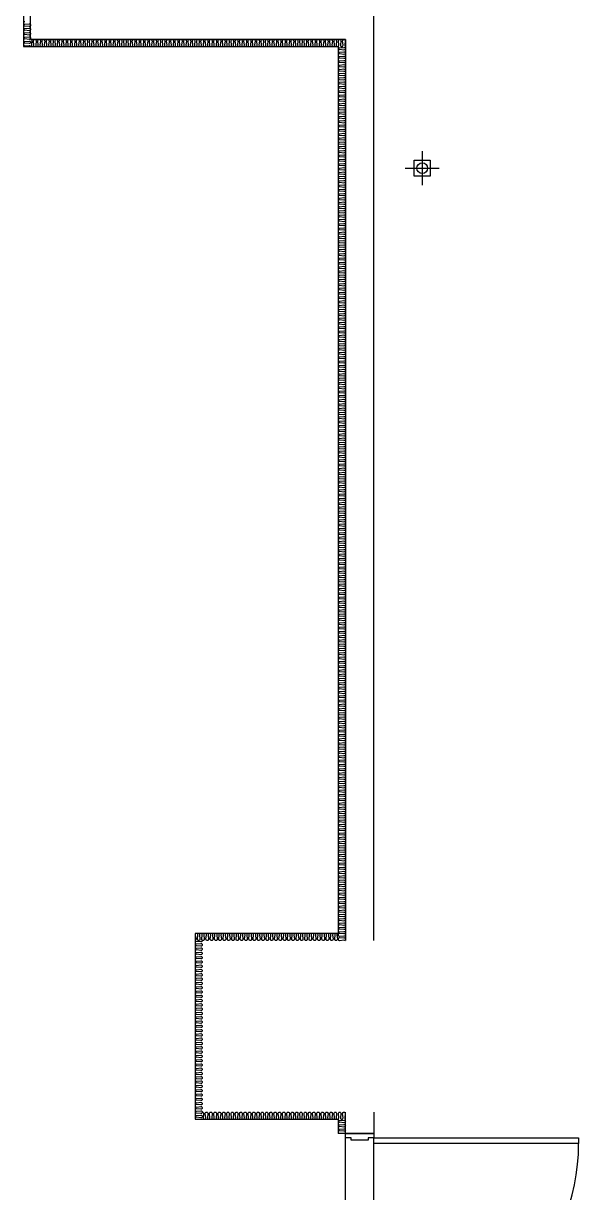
# Model space of a CAD drawing. Header units: millimetres. Extents: x -95754 to 177808, y 34455 to 150605.
# Drawn here: x 165304 to 169184, y 126943 to 135118 of the extents above; entities that cross this region are included whole.
import ezdxf

# ---------------------------------------------------------------- set-up
doc = ezdxf.new("R2010")
doc.units = ezdxf.units.MM
doc.header["$LTSCALE"] = 300
for name, color, linetype in [('A-DOOR', 4, 'Continuous'), ('A-DOOR-1', 1, 'Continuous'), ('A-DOOR-8', 8, 'Continuous'), ('A-SYM', 7, 'Continuous'), ('A-WALL-D', 7, 'Continuous'), ('A-지붕바닥', 251, 'Continuous'), ('ISL', 251, 'Continuous'), ('우수계획', 7, 'Continuous')]:
    doc.layers.add(name, color=color, linetype=linetype)

# ---------------------------------------------------------------- blocks, each defined once
blk = doc.blocks.new('FSD-7')
at = {"layer": 'A-DOOR'}
for points in [[(30, 200), (30, 1630), (70, 1630), (70, 200)], [(2970, 200), (2970, 1630), (2930, 1630), (2930, 200)], [(0, 200), (30, 200), (30, 160), (45, 160), (45, 40), (30, 40), (30, 0), (0, 0)], [(0, 200), (30, 200), (30, 160), (45, 160), (45, 40), (30, 40), (30, 0), (0, 0)], [(3000, 200), (2970, 200), (2970, 160), (2955, 160), (2955, 40), (2970, 40), (2970, 0), (3000, 0)]]:
    blk.add_lwpolyline(points, close=True, dxfattribs=at)
at = {"layer": 'A-DOOR-1'}
for centre, start, end in [((70, 200), 0, 90), ((2930, 200), 90, 180)]:
    blk.add_arc(centre, 1430, start, end, dxfattribs=at)
at = {"layer": 'A-DOOR-8'}
for p, q in [((2970, 200), (30, 200)), ((2970, 0), (30, 0))]:
    blk.add_line(p, q, dxfattribs=at)
blk = doc.blocks.new('A$Cacae0627')
at = {"layer": '우수계획', "color": 1}
for p, q in [((0, 528), (0, -528)), ((-528, 0), (528, 0))]:
    blk.add_line(p, q, dxfattribs=at)
at = {"layer": '우수계획', "color": 6, "lineweight": -3}
blk.add_lwpolyline([(-250, 250), (250, 250), (250, -250), (-250, -250)], close=True, dxfattribs=at)
blk.add_circle((0, 0), 167, dxfattribs=at)
blk = doc.blocks.new('A$Cfdea7a82')
at = {"layer": 'A-SYM', "xscale": 0.2249999999999964, "yscale": 0.2249999999999964, "zscale": 0.2249999999999964}
blk.add_blockref('A$Cacae0627', (203.8, 118.8, 0), dxfattribs=at)

msp = doc.modelspace()

# ---------------------------------------------------------------- linework, layer by layer
at = {"layer": 'A-WALL-D'}
for p, q in [((167753.6, 128705), (167753.6, 136530)), ((167553.6, 135005, 0), (165353.6, 135005, 0)), ((167553.6, 135005), (167553.6, 128705))]:
    msp.add_line(p, q, dxfattribs=at)
for points in [[(165353.6, 135005), (165353.6, 142005), (167553.6, 142005)], [(167753.6, 127505), (167753.6, 127355), (167553.6, 127355), (167553.6, 127505)]]:
    msp.add_lwpolyline(points, dxfattribs=at)
at = {"layer": 'ISL'}
msp.add_line((167553.6, 127355), (167503.6, 127355), dxfattribs=at)
at = {"layer": 'ISL', "elevation": 0}
msp.add_lwpolyline([(167503.6, 142140), (167503.6, 142055), (165303.6, 142055), (165303.6, 134955), (167503.6, 134955), (167503.6, 128755), (166503.6, 128755), (166503.6, 127455), (167503.6, 127455), (167503.6, 127355)], dxfattribs=at)
at = {"layer": 'ISL'}
msp.add_lwpolyline([(165313.6, 135129, 1.108889), (165313.6, 135111), (165343.6, 135114, -0.44469), (165353.6, 135105, -0.44469), (165343.6, 135096), (165313.6, 135099, 1.108889), (165313.6, 135081), (165343.6, 135084, -0.44469), (165353.6, 135075, -0.44469), (165343.6, 135066), (165313.6, 135069, 1.108889), (165313.6, 135051), (165343.6, 135054, -0.44469), (165353.6, 135045, -0.44469), (165343.6, 135036), (165313.6, 135039, 1.108889), (165313.6, 135021), (165343.6, 135024, -0.44469), (165353.6, 135015, -0.44469), (165343.6, 135006), (165313.6, 135009, 1.108889), (165313.6, 134991), (165343.6, 134994, -0.44469), (165353.6, 134985, -0.44469), (165343.6, 134976), (165313.6, 134979, 1.108889), (165313.6, 134961), (165343.6, 134964, -0.444359), (165353.6, 134955, -0.444359)], format="xyb", dxfattribs=at)
at = {"layer": 'ISL', "elevation": 0}
for points in [[(165353.6, 135005, -0.44469), (165362.6, 134995), (165359.6, 134965, 1.108889), (165377.6, 134965), (165374.6, 134995, -0.44469), (165383.6, 135005, -0.44469), (165392.6, 134995), (165389.6, 134965, 1.108889), (165407.6, 134965), (165404.6, 134995, -0.44469), (165413.6, 135005, -0.44469), (165422.6, 134995), (165419.6, 134965, 1.108889), (165437.6, 134965), (165434.6, 134995, -0.44469), (165443.6, 135005, -0.44469), (165452.6, 134995), (165449.6, 134965, 1.108889), (165467.6, 134965), (165464.6, 134995, -0.44469), (165473.6, 135005, -0.44469), (165482.6, 134995), (165479.6, 134965, 1.108889), (165497.6, 134965), (165494.6, 134995, -0.44469), (165503.6, 135005, -0.44469), (165512.6, 134995), (165509.6, 134965, 1.108889), (165527.6, 134965), (165524.6, 134995, -0.44469), (165533.6, 135005, -0.44469), (165542.6, 134995), (165539.6, 134965, 1.108889), (165557.6, 134965), (165554.6, 134995, -0.44469), (165563.6, 135005, -0.44469), (165572.6, 134995), (165569.6, 134965, 1.108889), (165587.6, 134965), (165584.6, 134995, -0.44469), (165593.6, 135005, -0.44469), (165602.6, 134995), (165599.6, 134965, 1.108889), (165617.6, 134965), (165614.6, 134995, -0.44469), (165623.6, 135005, -0.44469), (165632.6, 134995), (165629.6, 134965, 1.108889), (165647.6, 134965), (165644.6, 134995, -0.44469), (165653.6, 135005, -0.44469), (165662.6, 134995), (165659.6, 134965, 1.108889), (165677.6, 134965), (165674.6, 134995, -0.44469), (165683.6, 135005, -0.44469), (165692.6, 134995), (165689.6, 134965, 1.108889), (165707.6, 134965), (165704.6, 134995, -0.44469), (165713.6, 135005, -0.44469), (165722.6, 134995), (165719.6, 134965, 1.108889), (165737.6, 134965), (165734.6, 134995, -0.44469), (165743.6, 135005, -0.44469), (165752.6, 134995), (165749.6, 134965, 1.108889), (165767.6, 134965), (165764.6, 134995, -0.44469), (165773.6, 135005, -0.44469), (165782.6, 134995), (165779.6, 134965, 1.108889), (165797.6, 134965), (165794.6, 134995, -0.44469), (165803.6, 135005, -0.44469), (165812.6, 134995), (165809.6, 134965, 1.108889), (165827.6, 134965), (165824.6, 134995, -0.44469), (165833.6, 135005, -0.44469), (165842.6, 134995), (165839.6, 134965, 1.108889), (165857.6, 134965), (165854.6, 134995, -0.44469), (165863.6, 135005, -0.44469), (165872.6, 134995), (165869.6, 134965, 1.108889), (165887.6, 134965), (165884.6, 134995, -0.44469), (165893.6, 135005, -0.44469), (165902.6, 134995), (165899.6, 134965, 1.108889), (165917.6, 134965), (165914.6, 134995, -0.44469), (165923.6, 135005, -0.44469), (165932.6, 134995), (165929.6, 134965, 1.108889), (165947.6, 134965), (165944.6, 134995, -0.44469), (165953.6, 135005, -0.44469), (165962.6, 134995), (165959.6, 134965, 1.108889), (165977.6, 134965), (165974.6, 134995, -0.44469), (165983.6, 135005, -0.44469), (165992.6, 134995), (165989.6, 134965, 1.108889), (166007.6, 134965), (166004.6, 134995, -0.44469), (166013.6, 135005, -0.44469), (166022.6, 134995), (166019.6, 134965, 1.108889), (166037.6, 134965), (166034.6, 134995, -0.44469), (166043.6, 135005, -0.44469), (166052.6, 134995), (166049.6, 134965, 1.108889), (166067.6, 134965), (166064.6, 134995, -0.44469), (166073.6, 135005, -0.44469), (166082.6, 134995), (166079.6, 134965, 1.108889), (166097.6, 134965), (166094.6, 134995, -0.44469), (166103.6, 135005, -0.44469), (166112.6, 134995), (166109.6, 134965, 1.108889), (166127.6, 134965), (166124.6, 134995, -0.44469), (166133.6, 135005, -0.44469), (166142.6, 134995), (166139.6, 134965, 1.108889), (166157.6, 134965), (166154.6, 134995, -0.44469), (166163.6, 135005, -0.44469), (166172.6, 134995), (166169.6, 134965, 1.108889), (166187.6, 134965), (166184.6, 134995, -0.44469), (166193.6, 135005, -0.44469), (166202.6, 134995), (166199.6, 134965, 1.108889), (166217.6, 134965), (166214.6, 134995, -0.44469), (166223.6, 135005, -0.44469), (166232.6, 134995), (166229.6, 134965, 1.108889), (166247.6, 134965), (166244.6, 134995, -0.44469), (166253.6, 135005, -0.44469), (166262.6, 134995), (166259.6, 134965, 1.108889), (166277.6, 134965), (166274.6, 134995, -0.44469), (166283.6, 135005, -0.44469), (166292.6, 134995), (166289.6, 134965, 1.108889), (166307.6, 134965), (166304.6, 134995, -0.44469), (166313.6, 135005, -0.44469), (166322.6, 134995), (166319.6, 134965, 1.108889), (166337.6, 134965), (166334.6, 134995, -0.44469), (166343.6, 135005, -0.44469), (166352.6, 134995), (166349.6, 134965, 1.108889), (166367.6, 134965), (166364.6, 134995, -0.44469), (166373.6, 135005, -0.44469), (166382.6, 134995), (166379.6, 134965, 1.108889), (166397.6, 134965), (166394.6, 134995, -0.44469), (166403.6, 135005, -0.44469), (166412.6, 134995), (166409.6, 134965, 1.108889), (166427.6, 134965), (166424.6, 134995, -0.44469), (166433.6, 135005, -0.44469), (166442.6, 134995), (166439.6, 134965, 1.108889), (166457.6, 134965), (166454.6, 134995, -0.44469), (166463.6, 135005, -0.44469), (166472.6, 134995), (166469.6, 134965, 1.108889), (166487.6, 134965), (166484.6, 134995, -0.44469), (166493.6, 135005, -0.44469), (166502.6, 134995), (166499.6, 134965, 1.108889), (166517.6, 134965), (166514.6, 134995, -0.44469), (166523.6, 135005, -0.44469), (166532.6, 134995), (166529.6, 134965, 1.108889), (166547.6, 134965), (166544.6, 134995, -0.44469), (166553.6, 135005, -0.44469), (166562.6, 134995), (166559.6, 134965, 1.108889), (166577.6, 134965), (166574.6, 134995, -0.44469), (166583.6, 135005, -0.44469), (166592.6, 134995), (166589.6, 134965, 1.108889), (166607.6, 134965), (166604.6, 134995, -0.44469), (166613.6, 135005, -0.44469), (166622.6, 134995), (166619.6, 134965, 1.108889), (166637.6, 134965), (166634.6, 134995, -0.44469), (166643.6, 135005, -0.44469), (166652.6, 134995), (166649.6, 134965, 1.108889), (166667.6, 134965), (166664.6, 134995, -0.44469), (166673.6, 135005, -0.44469), (166682.6, 134995), (166679.6, 134965, 1.108889), (166697.6, 134965), (166694.6, 134995, -0.44469), (166703.6, 135005, -0.44469), (166712.6, 134995), (166709.6, 134965, 1.108889), (166727.6, 134965), (166724.6, 134995, -0.44469), (166733.6, 135005, -0.44469), (166742.6, 134995), (166739.6, 134965, 1.108889), (166757.6, 134965), (166754.6, 134995, -0.44469), (166763.6, 135005, -0.44469), (166772.6, 134995), (166769.6, 134965, 1.108889), (166787.6, 134965), (166784.6, 134995, -0.44469), (166793.6, 135005, -0.44469), (166802.6, 134995), (166799.6, 134965, 1.108889), (166817.6, 134965), (166814.6, 134995, -0.44469), (166823.6, 135005, -0.44469), (166832.6, 134995), (166829.6, 134965, 1.108889), (166847.6, 134965), (166844.6, 134995, -0.44469), (166853.6, 135005, -0.44469), (166862.6, 134995), (166859.6, 134965, 1.108889), (166877.6, 134965), (166874.6, 134995, -0.44469), (166883.6, 135005, -0.44469), (166892.6, 134995), (166889.6, 134965, 1.108889), (166907.6, 134965), (166904.6, 134995, -0.44469), (166913.6, 135005, -0.44469), (166922.6, 134995), (166919.6, 134965, 1.108889), (166937.6, 134965), (166934.6, 134995, -0.44469), (166943.6, 135005, -0.44469), (166952.6, 134995), (166949.6, 134965, 1.108889), (166967.6, 134965), (166964.6, 134995, -0.44469), (166973.6, 135005, -0.44469), (166982.6, 134995), (166979.6, 134965, 1.108889), (166997.6, 134965), (166994.6, 134995, -0.44469), (167003.6, 135005, -0.44469), (167012.6, 134995), (167009.6, 134965, 1.108889), (167027.6, 134965), (167024.6, 134995, -0.44469), (167033.6, 135005, -0.44469), (167042.6, 134995), (167039.6, 134965, 1.108889), (167057.6, 134965), (167054.6, 134995, -0.44469), (167063.6, 135005, -0.44469), (167072.6, 134995), (167069.6, 134965, 1.108889), (167087.6, 134965), (167084.6, 134995, -0.44469), (167093.6, 135005, -0.44469), (167102.6, 134995), (167099.6, 134965, 1.108889), (167117.6, 134965), (167114.6, 134995, -0.44469), (167123.6, 135005, -0.44469), (167132.6, 134995), (167129.6, 134965, 1.108889), (167147.6, 134965), (167144.6, 134995, -0.44469), (167153.6, 135005, -0.44469), (167162.6, 134995), (167159.6, 134965, 1.108889), (167177.6, 134965), (167174.6, 134995, -0.44469), (167183.6, 135005, -0.44469), (167192.6, 134995), (167189.6, 134965, 1.108889), (167207.6, 134965), (167204.6, 134995, -0.44469), (167213.6, 135005, -0.44469), (167222.6, 134995), (167219.6, 134965, 1.108889), (167237.6, 134965), (167234.6, 134995, -0.44469), (167243.6, 135005, -0.44469), (167252.6, 134995), (167249.6, 134965, 1.108889), (167267.6, 134965), (167264.6, 134995, -0.44469), (167273.6, 135005, -0.44469), (167282.6, 134995), (167279.6, 134965, 1.108889), (167297.6, 134965), (167294.6, 134995, -0.44469), (167303.6, 135005, -0.44469), (167312.6, 134995), (167309.6, 134965, 1.108889), (167327.6, 134965), (167324.6, 134995, -0.44469), (167333.6, 135005, -0.44469), (167342.6, 134995), (167339.6, 134965, 1.108889), (167357.6, 134965), (167354.6, 134995, -0.44469), (167363.6, 135005, -0.44469), (167372.6, 134995), (167369.6, 134965, 1.108889), (167387.6, 134965), (167384.6, 134995, -0.44469), (167393.6, 135005, -0.44469), (167402.6, 134995), (167399.6, 134965, 1.108889), (167417.6, 134965), (167414.6, 134995, -0.44469), (167423.6, 135005, -0.44469), (167432.6, 134995), (167429.6, 134965, 1.108889), (167447.6, 134965), (167444.6, 134995, -0.44469), (167453.6, 135005, -0.44469), (167462.6, 134995), (167459.6, 134965, 1.108889), (167477.6, 134965), (167474.6, 134995, -0.44469), (167483.6, 135005, -0.44469), (167492.6, 134995), (167489.6, 134965, 1.108889), (167507.6, 134965), (167504.6, 134995, -0.44469), (167513.6, 135005, -0.44469), (167522.6, 134995), (167519.6, 134965, 1.108889), (167537.6, 134965), (167534.6, 134995, -0.44469), (167543.6, 135005, -0.44469), (167552.6, 134995), (167549.6, 134965, 0.278659), (167553.6, 134956.5, 0.278659)], [(167503.6, 134955, 0.44469), (167513.6, 134946), (167543.6, 134949, -1.108889), (167543.6, 134931), (167513.6, 134934, 0.44469), (167503.6, 134925, 0.44469), (167513.6, 134916), (167543.6, 134919, -1.108889), (167543.6, 134901), (167513.6, 134904, 0.44469), (167503.6, 134895, 0.44469), (167513.6, 134886), (167543.6, 134889, -1.108889), (167543.6, 134871), (167513.6, 134874, 0.44469), (167503.6, 134865, 0.44469), (167513.6, 134856), (167543.6, 134859, -1.108889), (167543.6, 134841), (167513.6, 134844, 0.44469), (167503.6, 134835, 0.44469), (167513.6, 134826), (167543.6, 134829, -1.108889), (167543.6, 134811), (167513.6, 134814, 0.44469), (167503.6, 134805, 0.44469), (167513.6, 134796), (167543.6, 134799, -1.108889), (167543.6, 134781), (167513.6, 134784, 0.44469), (167503.6, 134775, 0.44469), (167513.6, 134766), (167543.6, 134769, -1.108889), (167543.6, 134751), (167513.6, 134754, 0.44469), (167503.6, 134745, 0.44469), (167513.6, 134736), (167543.6, 134739, -1.108889), (167543.6, 134721), (167513.6, 134724, 0.44469), (167503.6, 134715, 0.44469), (167513.6, 134706), (167543.6, 134709, -1.108889), (167543.6, 134691), (167513.6, 134694, 0.44469), (167503.6, 134685, 0.44469), (167513.6, 134676), (167543.6, 134679, -1.108889), (167543.6, 134661), (167513.6, 134664, 0.44469), (167503.6, 134655, 0.44469), (167513.6, 134646), (167543.6, 134649, -1.108889), (167543.6, 134631), (167513.6, 134634, 0.44469), (167503.6, 134625, 0.44469), (167513.6, 134616), (167543.6, 134619, -1.108889), (167543.6, 134601), (167513.6, 134604, 0.44469), (167503.6, 134595, 0.44469), (167513.6, 134586), (167543.6, 134589, -1.108889), (167543.6, 134571), (167513.6, 134574, 0.44469), (167503.6, 134565, 0.44469), (167513.6, 134556), (167543.6, 134559, -1.108889), (167543.6, 134541), (167513.6, 134544, 0.44469), (167503.6, 134535, 0.44469), (167513.6, 134526), (167543.6, 134529, -1.108889), (167543.6, 134511), (167513.6, 134514, 0.44469), (167503.6, 134505, 0.44469), (167513.6, 134496), (167543.6, 134499, -1.108889), (167543.6, 134481), (167513.6, 134484, 0.44469), (167503.6, 134475, 0.44469), (167513.6, 134466), (167543.6, 134469, -1.108889), (167543.6, 134451), (167513.6, 134454, 0.44469), (167503.6, 134445, 0.44469), (167513.6, 134436), (167543.6, 134439, -1.108889), (167543.6, 134421), (167513.6, 134424, 0.44469), (167503.6, 134415, 0.44469), (167513.6, 134406), (167543.6, 134409, -1.108889), (167543.6, 134391), (167513.6, 134394, 0.44469), (167503.6, 134385, 0.44469), (167513.6, 134376), (167543.6, 134379, -1.108889), (167543.6, 134361), (167513.6, 134364, 0.44469), (167503.6, 134355, 0.44469), (167513.6, 134346), (167543.6, 134349, -1.108889), (167543.6, 134331), (167513.6, 134334, 0.44469), (167503.6, 134325, 0.44469), (167513.6, 134316), (167543.6, 134319, -1.108889), (167543.6, 134301), (167513.6, 134304, 0.44469), (167503.6, 134295, 0.44469), (167513.6, 134286), (167543.6, 134289, -1.108889), (167543.6, 134271), (167513.6, 134274, 0.44469), (167503.6, 134265, 0.44469), (167513.6, 134256), (167543.6, 134259, -1.108889), (167543.6, 134241), (167513.6, 134244, 0.44469), (167503.6, 134235, 0.44469), (167513.6, 134226), (167543.6, 134229, -1.108889), (167543.6, 134211), (167513.6, 134214, 0.44469), (167503.6, 134205, 0.44469), (167513.6, 134196), (167543.6, 134199, -1.108889), (167543.6, 134181), (167513.6, 134184, 0.44469), (167503.6, 134175, 0.44469), (167513.6, 134166), (167543.6, 134169, -1.108889), (167543.6, 134151), (167513.6, 134154, 0.44469), (167503.6, 134145, 0.44469), (167513.6, 134136), (167543.6, 134139, -1.108889), (167543.6, 134121), (167513.6, 134124, 0.44469), (167503.6, 134115, 0.44469), (167513.6, 134106), (167543.6, 134109, -1.108889), (167543.6, 134091), (167513.6, 134094, 0.44469), (167503.6, 134085, 0.44469), (167513.6, 134076), (167543.6, 134079, -1.108889), (167543.6, 134061), (167513.6, 134064, 0.44469), (167503.6, 134055, 0.44469), (167513.6, 134046), (167543.6, 134049, -1.108889), (167543.6, 134031), (167513.6, 134034, 0.44469), (167503.6, 134025, 0.44469), (167513.6, 134016), (167543.6, 134019, -1.108889), (167543.6, 134001), (167513.6, 134004, 0.44469), (167503.6, 133995, 0.44469), (167513.6, 133986), (167543.6, 133989, -1.108889), (167543.6, 133971), (167513.6, 133974, 0.44469), (167503.6, 133965, 0.44469), (167513.6, 133956), (167543.6, 133959, -1.108889), (167543.6, 133941), (167513.6, 133944, 0.44469), (167503.6, 133935, 0.44469), (167513.6, 133926), (167543.6, 133929, -1.108889), (167543.6, 133911), (167513.6, 133914, 0.44469), (167503.6, 133905, 0.44469), (167513.6, 133896), (167543.6, 133899, -1.108889), (167543.6, 133881), (167513.6, 133884, 0.44469), (167503.6, 133875, 0.44469), (167513.6, 133866), (167543.6, 133869, -1.108889), (167543.6, 133851), (167513.6, 133854, 0.44469), (167503.6, 133845, 0.44469), (167513.6, 133836), (167543.6, 133839, -1.108889), (167543.6, 133821), (167513.6, 133824, 0.44469), (167503.6, 133815, 0.44469), (167513.6, 133806), (167543.6, 133809, -1.108889), (167543.6, 133791), (167513.6, 133794, 0.44469), (167503.6, 133785, 0.44469), (167513.6, 133776), (167543.6, 133779, -1.108889), (167543.6, 133761), (167513.6, 133764, 0.44469), (167503.6, 133755, 0.44469), (167513.6, 133746), (167543.6, 133749, -1.108889), (167543.6, 133731), (167513.6, 133734, 0.44469), (167503.6, 133725, 0.44469), (167513.6, 133716), (167543.6, 133719, -1.108889), (167543.6, 133701), (167513.6, 133704, 0.44469), (167503.6, 133695, 0.44469), (167513.6, 133686), (167543.6, 133689, -1.108889), (167543.6, 133671), (167513.6, 133674, 0.44469), (167503.6, 133665, 0.44469), (167513.6, 133656), (167543.6, 133659, -1.108889), (167543.6, 133641), (167513.6, 133644, 0.44469), (167503.6, 133635, 0.44469), (167513.6, 133626), (167543.6, 133629, -1.108889), (167543.6, 133611), (167513.6, 133614, 0.44469), (167503.6, 133605, 0.44469), (167513.6, 133596), (167543.6, 133599, -1.108889), (167543.6, 133581), (167513.6, 133584, 0.44469), (167503.6, 133575, 0.44469), (167513.6, 133566), (167543.6, 133569, -1.108889), (167543.6, 133551), (167513.6, 133554, 0.44469), (167503.6, 133545, 0.44469), (167513.6, 133536), (167543.6, 133539, -1.108889), (167543.6, 133521), (167513.6, 133524, 0.44469), (167503.6, 133515, 0.44469), (167513.6, 133506), (167543.6, 133509, -1.108889), (167543.6, 133491), (167513.6, 133494, 0.44469), (167503.6, 133485, 0.44469), (167513.6, 133476), (167543.6, 133479, -1.108889), (167543.6, 133461), (167513.6, 133464, 0.44469), (167503.6, 133455, 0.44469), (167513.6, 133446), (167543.6, 133449, -1.108889), (167543.6, 133431), (167513.6, 133434, 0.44469), (167503.6, 133425, 0.44469), (167513.6, 133416), (167543.6, 133419, -1.108889), (167543.6, 133401), (167513.6, 133404, 0.44469), (167503.6, 133395, 0.44469), (167513.6, 133386), (167543.6, 133389, -1.108889), (167543.6, 133371), (167513.6, 133374, 0.44469), (167503.6, 133365, 0.44469), (167513.6, 133356), (167543.6, 133359, -1.108889), (167543.6, 133341), (167513.6, 133344, 0.44469), (167503.6, 133335, 0.44469), (167513.6, 133326), (167543.6, 133329, -1.108889), (167543.6, 133311), (167513.6, 133314, 0.44469), (167503.6, 133305, 0.44469), (167513.6, 133296), (167543.6, 133299, -1.108889), (167543.6, 133281), (167513.6, 133284, 0.44469), (167503.6, 133275, 0.44469), (167513.6, 133266), (167543.6, 133269, -1.108889), (167543.6, 133251), (167513.6, 133254, 0.44469), (167503.6, 133245, 0.44469), (167513.6, 133236), (167543.6, 133239, -1.108889), (167543.6, 133221), (167513.6, 133224, 0.44469), (167503.6, 133215, 0.44469), (167513.6, 133206), (167543.6, 133209, -1.108889), (167543.6, 133191), (167513.6, 133194, 0.44469), (167503.6, 133185, 0.44469), (167513.6, 133176), (167543.6, 133179, -1.108889), (167543.6, 133161), (167513.6, 133164, 0.44469), (167503.6, 133155, 0.44469), (167513.6, 133146), (167543.6, 133149, -1.108889), (167543.6, 133131), (167513.6, 133134, 0.44469), (167503.6, 133125, 0.44469), (167513.6, 133116), (167543.6, 133119, -1.108889), (167543.6, 133101), (167513.6, 133104, 0.44469), (167503.6, 133095, 0.44469), (167513.6, 133086), (167543.6, 133089, -1.108889), (167543.6, 133071), (167513.6, 133074, 0.44469), (167503.6, 133065, 0.44469), (167513.6, 133056), (167543.6, 133059, -1.108889), (167543.6, 133041), (167513.6, 133044, 0.44469), (167503.6, 133035, 0.44469), (167513.6, 133026), (167543.6, 133029, -1.108889), (167543.6, 133011), (167513.6, 133014, 0.44469), (167503.6, 133005, 0.44469), (167513.6, 132996), (167543.6, 132999, -1.108889), (167543.6, 132981), (167513.6, 132984, 0.44469), (167503.6, 132975, 0.44469), (167513.6, 132966), (167543.6, 132969, -1.108889), (167543.6, 132951), (167513.6, 132954, 0.44469), (167503.6, 132945, 0.44469), (167513.6, 132936), (167543.6, 132939, -1.108889), (167543.6, 132921), (167513.6, 132924, 0.44469), (167503.6, 132915, 0.44469), (167513.6, 132906), (167543.6, 132909, -1.108889), (167543.6, 132891), (167513.6, 132894, 0.44469), (167503.6, 132885, 0.44469), (167513.6, 132876), (167543.6, 132879, -1.108889), (167543.6, 132861), (167513.6, 132864, 0.44469), (167503.6, 132855, 0.44469), (167513.6, 132846), (167543.6, 132849, -1.108889), (167543.6, 132831), (167513.6, 132834, 0.44469), (167503.6, 132825, 0.44469), (167513.6, 132816), (167543.6, 132819, -1.108889), (167543.6, 132801), (167513.6, 132804, 0.44469), (167503.6, 132795, 0.44469), (167513.6, 132786), (167543.6, 132789, -1.108889), (167543.6, 132771), (167513.6, 132774, 0.44469), (167503.6, 132765, 0.44469), (167513.6, 132756), (167543.6, 132759, -1.108889), (167543.6, 132741), (167513.6, 132744, 0.44469), (167503.6, 132735, 0.44469), (167513.6, 132726), (167543.6, 132729, -1.108889), (167543.6, 132711), (167513.6, 132714, 0.44469), (167503.6, 132705, 0.44469), (167513.6, 132696), (167543.6, 132699, -1.108889), (167543.6, 132681), (167513.6, 132684, 0.44469), (167503.6, 132675, 0.44469), (167513.6, 132666), (167543.6, 132669, -1.108889), (167543.6, 132651), (167513.6, 132654, 0.44469), (167503.6, 132645, 0.44469), (167513.6, 132636), (167543.6, 132639, -1.108889), (167543.6, 132621), (167513.6, 132624, 0.44469), (167503.6, 132615, 0.44469), (167513.6, 132606), (167543.6, 132609, -1.108889), (167543.6, 132591), (167513.6, 132594, 0.44469), (167503.6, 132585, 0.44469), (167513.6, 132576), (167543.6, 132579, -1.108889), (167543.6, 132561), (167513.6, 132564, 0.44469), (167503.6, 132555, 0.44469), (167513.6, 132546), (167543.6, 132549, -1.108889), (167543.6, 132531), (167513.6, 132534, 0.44469), (167503.6, 132525, 0.44469), (167513.6, 132516), (167543.6, 132519, -1.108889), (167543.6, 132501), (167513.6, 132504, 0.44469), (167503.6, 132495, 0.44469), (167513.6, 132486), (167543.6, 132489, -1.108889), (167543.6, 132471), (167513.6, 132474, 0.44469), (167503.6, 132465, 0.44469), (167513.6, 132456), (167543.6, 132459, -1.108889), (167543.6, 132441), (167513.6, 132444, 0.44469), (167503.6, 132435, 0.44469), (167513.6, 132426), (167543.6, 132429, -1.108889), (167543.6, 132411), (167513.6, 132414, 0.44469), (167503.6, 132405, 0.44469), (167513.6, 132396), (167543.6, 132399, -1.108889), (167543.6, 132381), (167513.6, 132384, 0.44469), (167503.6, 132375, 0.44469), (167513.6, 132366), (167543.6, 132369, -1.108889), (167543.6, 132351), (167513.6, 132354, 0.44469), (167503.6, 132345, 0.44469), (167513.6, 132336), (167543.6, 132339, -1.108889), (167543.6, 132321), (167513.6, 132324, 0.44469), (167503.6, 132315, 0.44469), (167513.6, 132306), (167543.6, 132309, -1.108889), (167543.6, 132291), (167513.6, 132294, 0.44469), (167503.6, 132285, 0.44469), (167513.6, 132276), (167543.6, 132279, -1.108889), (167543.6, 132261), (167513.6, 132264, 0.44469), (167503.6, 132255, 0.44469), (167513.6, 132246), (167543.6, 132249, -1.108889), (167543.6, 132231), (167513.6, 132234, 0.44469), (167503.6, 132225, 0.44469), (167513.6, 132216), (167543.6, 132219, -1.108889), (167543.6, 132201), (167513.6, 132204, 0.44469), (167503.6, 132195, 0.44469), (167513.6, 132186), (167543.6, 132189, -1.108889), (167543.6, 132171), (167513.6, 132174, 0.44469), (167503.6, 132165, 0.44469), (167513.6, 132156), (167543.6, 132159, -1.108889), (167543.6, 132141), (167513.6, 132144, 0.44469), (167503.6, 132135, 0.44469), (167513.6, 132126), (167543.6, 132129, -1.108889), (167543.6, 132111), (167513.6, 132114, 0.44469), (167503.6, 132105, 0.44469), (167513.6, 132096), (167543.6, 132099, -1.108889), (167543.6, 132081), (167513.6, 132084, 0.44469), (167503.6, 132075, 0.44469), (167513.6, 132066), (167543.6, 132069, -1.108889), (167543.6, 132051), (167513.6, 132054, 0.44469), (167503.6, 132045, 0.44469), (167513.6, 132036), (167543.6, 132039, -1.108889), (167543.6, 132021), (167513.6, 132024, 0.44469), (167503.6, 132015, 0.44469), (167513.6, 132006), (167543.6, 132009, -1.108889), (167543.6, 131991), (167513.6, 131994, 0.44469), (167503.6, 131985, 0.44469), (167513.6, 131976), (167543.6, 131979, -1.108889), (167543.6, 131961), (167513.6, 131964, 0.44469), (167503.6, 131955, 0.44469), (167513.6, 131946), (167543.6, 131949, -1.108889), (167543.6, 131931), (167513.6, 131934, 0.44469), (167503.6, 131925, 0.44469), (167513.6, 131916), (167543.6, 131919, -1.108889), (167543.6, 131901), (167513.6, 131904, 0.44469), (167503.6, 131895, 0.44469), (167513.6, 131886), (167543.6, 131889, -1.108889), (167543.6, 131871), (167513.6, 131874, 0.44469), (167503.6, 131865, 0.44469), (167513.6, 131856), (167543.6, 131859, -1.108889), (167543.6, 131841), (167513.6, 131844, 0.44469), (167503.6, 131835, 0.44469), (167513.6, 131826), (167543.6, 131829, -1.108889), (167543.6, 131811), (167513.6, 131814, 0.44469), (167503.6, 131805, 0.44469), (167513.6, 131796), (167543.6, 131799, -1.108889), (167543.6, 131781), (167513.6, 131784, 0.44469), (167503.6, 131775, 0.44469), (167513.6, 131766), (167543.6, 131769, -1.108889), (167543.6, 131751), (167513.6, 131754, 0.44469), (167503.6, 131745, 0.44469), (167513.6, 131736), (167543.6, 131739, -1.108889), (167543.6, 131721), (167513.6, 131724, 0.44469), (167503.6, 131715, 0.44469), (167513.6, 131706), (167543.6, 131709, -1.108889), (167543.6, 131691), (167513.6, 131694, 0.44469), (167503.6, 131685, 0.44469), (167513.6, 131676), (167543.6, 131679, -1.108889), (167543.6, 131661), (167513.6, 131664, 0.44469), (167503.6, 131655, 0.44469), (167513.6, 131646), (167543.6, 131649, -1.108889), (167543.6, 131631), (167513.6, 131634, 0.44469), (167503.6, 131625, 0.44469), (167513.6, 131616), (167543.6, 131619, -1.108889), (167543.6, 131601), (167513.6, 131604, 0.44469), (167503.6, 131595, 0.44469), (167513.6, 131586), (167543.6, 131589, -1.108889), (167543.6, 131571), (167513.6, 131574, 0.44469), (167503.6, 131565, 0.44469), (167513.6, 131556), (167543.6, 131559, -1.108889), (167543.6, 131541), (167513.6, 131544, 0.44469), (167503.6, 131535, 0.44469), (167513.6, 131526), (167543.6, 131529, -1.108889), (167543.6, 131511), (167513.6, 131514, 0.44469), (167503.6, 131505, 0.44469), (167513.6, 131496), (167543.6, 131499, -1.108889), (167543.6, 131481), (167513.6, 131484, 0.44469), (167503.6, 131475, 0.44469), (167513.6, 131466), (167543.6, 131469, -1.108889), (167543.6, 131451), (167513.6, 131454, 0.44469), (167503.6, 131445, 0.44469), (167513.6, 131436), (167543.6, 131439, -1.108889), (167543.6, 131421), (167513.6, 131424, 0.44469), (167503.6, 131415, 0.44469), (167513.6, 131406), (167543.6, 131409, -1.108889), (167543.6, 131391), (167513.6, 131394, 0.44469), (167503.6, 131385, 0.44469), (167513.6, 131376), (167543.6, 131379, -1.108889), (167543.6, 131361), (167513.6, 131364, 0.44469), (167503.6, 131355, 0.44469), (167513.6, 131346), (167543.6, 131349, -1.108889), (167543.6, 131331), (167513.6, 131334, 0.44469), (167503.6, 131325, 0.44469), (167513.6, 131316), (167543.6, 131319, -1.108889), (167543.6, 131301), (167513.6, 131304, 0.44469), (167503.6, 131295, 0.44469), (167513.6, 131286), (167543.6, 131289, -1.108889), (167543.6, 131271), (167513.6, 131274, 0.44469), (167503.6, 131265, 0.44469), (167513.6, 131256), (167543.6, 131259, -1.108889), (167543.6, 131241), (167513.6, 131244, 0.44469), (167503.6, 131235, 0.44469), (167513.6, 131226), (167543.6, 131229, -1.108889), (167543.6, 131211), (167513.6, 131214, 0.44469), (167503.6, 131205, 0.44469), (167513.6, 131196), (167543.6, 131199, -1.108889), (167543.6, 131181), (167513.6, 131184, 0.44469), (167503.6, 131175, 0.44469), (167513.6, 131166), (167543.6, 131169, -1.108889), (167543.6, 131151), (167513.6, 131154, 0.44469), (167503.6, 131145, 0.44469), (167513.6, 131136), (167543.6, 131139, -1.108889), (167543.6, 131121), (167513.6, 131124, 0.44469), (167503.6, 131115, 0.44469), (167513.6, 131106), (167543.6, 131109, -1.108889), (167543.6, 131091), (167513.6, 131094, 0.44469), (167503.6, 131085, 0.44469), (167513.6, 131076), (167543.6, 131079, -1.108889), (167543.6, 131061), (167513.6, 131064, 0.44469), (167503.6, 131055, 0.44469), (167513.6, 131046), (167543.6, 131049, -1.108889), (167543.6, 131031), (167513.6, 131034, 0.44469), (167503.6, 131025, 0.44469), (167513.6, 131016), (167543.6, 131019, -1.108889), (167543.6, 131001), (167513.6, 131004, 0.44469), (167503.6, 130995, 0.44469), (167513.6, 130986), (167543.6, 130989, -1.108889), (167543.6, 130971), (167513.6, 130974, 0.44469), (167503.6, 130965, 0.44469), (167513.6, 130956), (167543.6, 130959, -1.108889), (167543.6, 130941), (167513.6, 130944, 0.44469), (167503.6, 130935, 0.44469), (167513.6, 130926), (167543.6, 130929, -1.108889), (167543.6, 130911), (167513.6, 130914, 0.44469), (167503.6, 130905, 0.44469), (167513.6, 130896), (167543.6, 130899, -1.108889), (167543.6, 130881), (167513.6, 130884, 0.44469), (167503.6, 130875, 0.44469), (167513.6, 130866), (167543.6, 130869, -1.108889), (167543.6, 130851), (167513.6, 130854, 0.44469), (167503.6, 130845, 0.44469), (167513.6, 130836), (167543.6, 130839, -1.108889), (167543.6, 130821), (167513.6, 130824, 0.44469), (167503.6, 130815, 0.44469), (167513.6, 130806), (167543.6, 130809, -1.108889), (167543.6, 130791), (167513.6, 130794, 0.44469), (167503.6, 130785, 0.44469), (167513.6, 130776), (167543.6, 130779, -1.108889), (167543.6, 130761), (167513.6, 130764, 0.44469), (167503.6, 130755, 0.44469), (167513.6, 130746), (167543.6, 130749, -1.108889), (167543.6, 130731), (167513.6, 130734, 0.44469), (167503.6, 130725, 0.44469), (167513.6, 130716), (167543.6, 130719, -1.108889), (167543.6, 130701), (167513.6, 130704, 0.44469), (167503.6, 130695, 0.44469), (167513.6, 130686), (167543.6, 130689, -1.108889), (167543.6, 130671), (167513.6, 130674, 0.44469), (167503.6, 130665, 0.44469), (167513.6, 130656), (167543.6, 130659, -1.108889), (167543.6, 130641), (167513.6, 130644, 0.44469), (167503.6, 130635, 0.44469), (167513.6, 130626), (167543.6, 130629, -1.108889), (167543.6, 130611), (167513.6, 130614, 0.44469), (167503.6, 130605, 0.44469), (167513.6, 130596), (167543.6, 130599, -1.108889), (167543.6, 130581), (167513.6, 130584, 0.44469), (167503.6, 130575, 0.44469), (167513.6, 130566), (167543.6, 130569, -1.108889), (167543.6, 130551), (167513.6, 130554, 0.44469), (167503.6, 130545, 0.44469), (167513.6, 130536), (167543.6, 130539, -1.108889), (167543.6, 130521), (167513.6, 130524, 0.44469), (167503.6, 130515, 0.44469), (167513.6, 130506), (167543.6, 130509, -1.108889), (167543.6, 130491), (167513.6, 130494, 0.44469), (167503.6, 130485, 0.44469), (167513.6, 130476), (167543.6, 130479, -1.108889), (167543.6, 130461), (167513.6, 130464, 0.44469), (167503.6, 130455, 0.44469), (167513.6, 130446), (167543.6, 130449, -1.108889), (167543.6, 130431), (167513.6, 130434, 0.44469), (167503.6, 130425, 0.44469), (167513.6, 130416), (167543.6, 130419, -1.108889), (167543.6, 130401), (167513.6, 130404, 0.44469), (167503.6, 130395, 0.44469), (167513.6, 130386), (167543.6, 130389, -1.108889), (167543.6, 130371), (167513.6, 130374, 0.44469), (167503.6, 130365, 0.44469), (167513.6, 130356), (167543.6, 130359, -1.108889), (167543.6, 130341), (167513.6, 130344, 0.44469), (167503.6, 130335, 0.44469), (167513.6, 130326), (167543.6, 130329, -1.108889), (167543.6, 130311), (167513.6, 130314, 0.44469), (167503.6, 130305, 0.44469), (167513.6, 130296), (167543.6, 130299, -1.108889), (167543.6, 130281), (167513.6, 130284, 0.44469), (167503.6, 130275, 0.44469), (167513.6, 130266), (167543.6, 130269, -1.108889), (167543.6, 130251), (167513.6, 130254, 0.44469), (167503.6, 130245, 0.44469), (167513.6, 130236), (167543.6, 130239, -1.108889), (167543.6, 130221), (167513.6, 130224, 0.44469), (167503.6, 130215, 0.44469), (167513.6, 130206), (167543.6, 130209, -1.108889), (167543.6, 130191), (167513.6, 130194, 0.44469), (167503.6, 130185, 0.44469), (167513.6, 130176), (167543.6, 130179, -1.108889), (167543.6, 130161), (167513.6, 130164, 0.44469), (167503.6, 130155, 0.44469), (167513.6, 130146), (167543.6, 130149, -1.108889), (167543.6, 130131), (167513.6, 130134, 0.44469), (167503.6, 130125, 0.44469), (167513.6, 130116), (167543.6, 130119, -1.108889), (167543.6, 130101), (167513.6, 130104, 0.44469), (167503.6, 130095, 0.44469), (167513.6, 130086), (167543.6, 130089, -1.108889), (167543.6, 130071), (167513.6, 130074, 0.44469), (167503.6, 130065, 0.44469), (167513.6, 130056), (167543.6, 130059, -1.108889), (167543.6, 130041), (167513.6, 130044, 0.44469), (167503.6, 130035, 0.44469), (167513.6, 130026), (167543.6, 130029, -1.108889), (167543.6, 130011), (167513.6, 130014, 0.44469), (167503.6, 130005, 0.44469), (167513.6, 129996), (167543.6, 129999, -1.108889), (167543.6, 129981), (167513.6, 129984, 0.44469), (167503.6, 129975, 0.44469), (167513.6, 129966), (167543.6, 129969, -1.108889), (167543.6, 129951), (167513.6, 129954, 0.44469), (167503.6, 129945, 0.44469), (167513.6, 129936), (167543.6, 129939, -1.108889), (167543.6, 129921), (167513.6, 129924, 0.44469), (167503.6, 129915, 0.44469), (167513.6, 129906), (167543.6, 129909, -1.108889), (167543.6, 129891), (167513.6, 129894, 0.44469), (167503.6, 129885, 0.44469), (167513.6, 129876), (167543.6, 129879, -1.108889), (167543.6, 129861), (167513.6, 129864, 0.44469), (167503.6, 129855, 0.44469), (167513.6, 129846), (167543.6, 129849, -1.108889), (167543.6, 129831), (167513.6, 129834, 0.44469), (167503.6, 129825, 0.44469), (167513.6, 129816), (167543.6, 129819, -1.108889), (167543.6, 129801), (167513.6, 129804, 0.44469), (167503.6, 129795, 0.44469), (167513.6, 129786), (167543.6, 129789, -1.108889), (167543.6, 129771), (167513.6, 129774, 0.44469), (167503.6, 129765, 0.44469), (167513.6, 129756), (167543.6, 129759, -1.108889), (167543.6, 129741), (167513.6, 129744, 0.44469), (167503.6, 129735, 0.44469), (167513.6, 129726), (167543.6, 129729, -1.108889), (167543.6, 129711), (167513.6, 129714, 0.44469), (167503.6, 129705, 0.44469), (167513.6, 129696), (167543.6, 129699, -1.108889), (167543.6, 129681), (167513.6, 129684, 0.44469), (167503.6, 129675, 0.44469), (167513.6, 129666), (167543.6, 129669, -1.108889), (167543.6, 129651), (167513.6, 129654, 0.44469), (167503.6, 129645, 0.44469), (167513.6, 129636), (167543.6, 129639, -1.108889), (167543.6, 129621), (167513.6, 129624, 0.44469), (167503.6, 129615, 0.44469), (167513.6, 129606), (167543.6, 129609, -1.108889), (167543.6, 129591), (167513.6, 129594, 0.44469), (167503.6, 129585, 0.44469), (167513.6, 129576), (167543.6, 129579, -1.108889), (167543.6, 129561), (167513.6, 129564, 0.44469), (167503.6, 129555, 0.44469), (167513.6, 129546), (167543.6, 129549, -1.108889), (167543.6, 129531), (167513.6, 129534, 0.44469), (167503.6, 129525, 0.44469), (167513.6, 129516), (167543.6, 129519, -1.108889), (167543.6, 129501), (167513.6, 129504, 0.44469), (167503.6, 129495, 0.44469), (167513.6, 129486), (167543.6, 129489, -1.108889), (167543.6, 129471), (167513.6, 129474, 0.44469), (167503.6, 129465, 0.44469), (167513.6, 129456), (167543.6, 129459, -1.108889), (167543.6, 129441), (167513.6, 129444, 0.44469), (167503.6, 129435, 0.44469), (167513.6, 129426), (167543.6, 129429, -1.108889), (167543.6, 129411), (167513.6, 129414, 0.44469), (167503.6, 129405, 0.44469), (167513.6, 129396), (167543.6, 129399, -1.108889), (167543.6, 129381), (167513.6, 129384, 0.44469), (167503.6, 129375, 0.44469), (167513.6, 129366), (167543.6, 129369, -1.108889), (167543.6, 129351), (167513.6, 129354, 0.44469), (167503.6, 129345, 0.44469), (167513.6, 129336), (167543.6, 129339, -1.108889), (167543.6, 129321), (167513.6, 129324, 0.44469), (167503.6, 129315, 0.44469), (167513.6, 129306), (167543.6, 129309, -1.108889), (167543.6, 129291), (167513.6, 129294, 0.44469), (167503.6, 129285, 0.44469), (167513.6, 129276), (167543.6, 129279, -1.108889), (167543.6, 129261), (167513.6, 129264, 0.44469), (167503.6, 129255, 0.44469), (167513.6, 129246), (167543.6, 129249, -1.108889), (167543.6, 129231), (167513.6, 129234, 0.44469), (167503.6, 129225, 0.44469), (167513.6, 129216), (167543.6, 129219, -1.108889), (167543.6, 129201), (167513.6, 129204, 0.44469), (167503.6, 129195, 0.44469), (167513.6, 129186), (167543.6, 129189, -1.108889), (167543.6, 129171), (167513.6, 129174, 0.44469), (167503.6, 129165, 0.44469), (167513.6, 129156), (167543.6, 129159, -1.108889), (167543.6, 129141), (167513.6, 129144, 0.44469), (167503.6, 129135, 0.44469), (167513.6, 129126), (167543.6, 129129, -1.108889), (167543.6, 129111), (167513.6, 129114, 0.44469), (167503.6, 129105, 0.44469), (167513.6, 129096), (167543.6, 129099, -1.108889), (167543.6, 129081), (167513.6, 129084, 0.44469), (167503.6, 129075, 0.44469), (167513.6, 129066), (167543.6, 129069, -1.108889), (167543.6, 129051), (167513.6, 129054, 0.44469), (167503.6, 129045, 0.44469), (167513.6, 129036), (167543.6, 129039, -1.108889), (167543.6, 129021), (167513.6, 129024, 0.44469), (167503.6, 129015, 0.44469), (167513.6, 129006), (167543.6, 129009, -1.108889), (167543.6, 128991), (167513.6, 128994, 0.44469), (167503.6, 128985, 0.44469), (167513.6, 128976), (167543.6, 128979, -1.108889), (167543.6, 128961), (167513.6, 128964, 0.44469), (167503.6, 128955, 0.44469), (167513.6, 128946), (167543.6, 128949, -1.108889), (167543.6, 128931), (167513.6, 128934, 0.44469), (167503.6, 128925, 0.44469), (167513.6, 128916), (167543.6, 128919, -1.108889), (167543.6, 128901), (167513.6, 128904, 0.44469), (167503.6, 128895, 0.44469), (167513.6, 128886), (167543.6, 128889, -1.108889), (167543.6, 128871), (167513.6, 128874, 0.44469), (167503.6, 128865, 0.44469), (167513.6, 128856), (167543.6, 128859, -1.108889), (167543.6, 128841), (167513.6, 128844, 0.44469), (167503.6, 128835, 0.44469), (167513.6, 128826), (167543.6, 128829, -1.108889), (167543.6, 128811), (167513.6, 128814, 0.44469), (167503.6, 128805, 0.44469), (167513.6, 128796), (167543.6, 128799, -1.108889), (167543.6, 128781), (167513.6, 128784, 0.44469), (167503.6, 128775, 0.44469), (167513.6, 128766), (167543.6, 128769, -1.108889), (167543.6, 128751), (167513.6, 128754, 0.44469), (167503.6, 128745, 0.44469), (167513.6, 128736), (167543.6, 128739, -1.108889), (167543.6, 128721), (167513.6, 128724, 0.44469), (167503.6, 128715, 0.44469), (167513.6, 128706), (167543.6, 128709, -0.278733), (167552.1, 128705, -0.278733)], [(167503.6, 128755, 0.44469), (167494.6, 128745), (167497.6, 128715, -1.108889), (167479.6, 128715), (167482.6, 128745, 0.44469), (167473.6, 128755, 0.44469), (167464.6, 128745), (167467.6, 128715, -1.108889), (167449.6, 128715), (167452.6, 128745, 0.44469), (167443.6, 128755, 0.44469), (167434.6, 128745), (167437.6, 128715, -1.108889), (167419.6, 128715), (167422.6, 128745, 0.44469), (167413.6, 128755, 0.44469), (167404.6, 128745), (167407.6, 128715, -1.108889), (167389.6, 128715), (167392.6, 128745, 0.44469), (167383.6, 128755, 0.44469), (167374.6, 128745), (167377.6, 128715, -1.108889), (167359.6, 128715), (167362.6, 128745, 0.44469), (167353.6, 128755, 0.44469), (167344.6, 128745), (167347.6, 128715, -1.108889), (167329.6, 128715), (167332.6, 128745, 0.44469), (167323.6, 128755, 0.44469), (167314.6, 128745), (167317.6, 128715, -1.108889), (167299.6, 128715), (167302.6, 128745, 0.44469), (167293.6, 128755, 0.44469), (167284.6, 128745), (167287.6, 128715, -1.108889), (167269.5, 128715), (167272.6, 128745, 0.44469), (167263.5, 128755, 0.44469), (167254.5, 128745), (167257.5, 128715, -1.108889), (167239.5, 128715), (167242.5, 128745, 0.44469), (167233.5, 128755, 0.44469), (167224.5, 128745), (167227.5, 128715, -1.108889), (167209.5, 128715), (167212.5, 128745, 0.44469), (167203.5, 128755, 0.44469), (167194.5, 128745), (167197.5, 128715, -1.108889), (167179.5, 128715), (167182.5, 128745, 0.44469), (167173.5, 128755, 0.44469), (167164.5, 128745), (167167.5, 128715, -1.108889), (167149.5, 128715), (167152.5, 128745, 0.44469), (167143.5, 128755, 0.44469), (167134.5, 128745), (167137.5, 128715, -1.108889), (167119.5, 128715), (167122.5, 128745, 0.44469), (167113.5, 128755, 0.44469), (167104.5, 128745), (167107.5, 128715, -1.108889), (167089.5, 128715), (167092.5, 128745, 0.44469), (167083.5, 128755, 0.44469), (167074.5, 128745), (167077.5, 128715, -1.108889), (167059.5, 128715), (167062.5, 128745, 0.44469), (167053.5, 128755, 0.44469), (167044.5, 128745), (167047.5, 128715, -1.108889), (167029.5, 128715), (167032.5, 128745, 0.44469), (167023.5, 128755, 0.44469), (167014.5, 128745), (167017.5, 128715, -1.108889), (166999.5, 128715), (167002.5, 128745, 0.44469), (166993.5, 128755, 0.44469), (166984.5, 128745), (166987.5, 128715, -1.108889), (166969.5, 128715), (166972.5, 128745, 0.44469), (166963.5, 128755, 0.44469), (166954.5, 128745), (166957.5, 128715, -1.108889), (166939.5, 128715), (166942.5, 128745, 0.44469), (166933.5, 128755, 0.44469), (166924.5, 128745), (166927.5, 128715, -1.108889), (166909.5, 128715), (166912.5, 128745, 0.44469), (166903.5, 128755, 0.44469), (166894.5, 128745), (166897.5, 128715, -1.108889), (166879.5, 128715), (166882.5, 128745, 0.44469), (166873.5, 128755, 0.44469), (166864.5, 128745), (166867.5, 128715, -1.108889), (166849.5, 128715), (166852.5, 128745, 0.44469), (166843.5, 128755, 0.44469), (166834.5, 128745), (166837.5, 128715, -1.108889), (166819.5, 128715), (166822.5, 128745, 0.44469), (166813.5, 128755, 0.44469), (166804.5, 128745), (166807.5, 128715, -1.108889), (166789.5, 128715), (166792.5, 128745, 0.44469), (166783.5, 128755, 0.44469), (166774.5, 128745), (166777.5, 128715, -1.108889), (166759.5, 128715), (166762.5, 128745, 0.44469), (166753.5, 128755, 0.44469), (166744.5, 128745), (166747.5, 128715, -1.108889), (166729.5, 128715), (166732.5, 128745, 0.44469), (166723.5, 128755, 0.44469), (166714.5, 128745), (166717.5, 128715, -1.108889), (166699.5, 128715), (166702.5, 128745, 0.44469), (166693.5, 128755, 0.44469), (166684.5, 128745), (166687.5, 128715, -1.108889), (166669.5, 128715), (166672.5, 128745, 0.44469), (166663.5, 128755, 0.44469), (166654.5, 128745), (166657.5, 128715, -1.108889), (166639.5, 128715), (166642.5, 128745, 0.44469), (166633.5, 128755, 0.44469), (166624.5, 128745), (166627.5, 128715, -1.108889), (166609.5, 128715), (166612.5, 128745, 0.44469), (166603.5, 128755, 0.44469), (166594.5, 128745), (166597.5, 128715, -1.108889), (166579.5, 128715), (166582.5, 128745, 0.44469), (166573.5, 128755, 0.44469), (166564.5, 128745), (166567.5, 128715, -1.108889), (166549.5, 128715), (166552.5, 128745, 0.44469), (166543.5, 128755, 0.44469), (166534.5, 128745), (166537.5, 128715, -1.108889), (166519.5, 128715), (166522.5, 128745, 0.44469), (166513.5, 128755, 0.44469), (166504.5, 128745), (166507.5, 128715, -0.276938), (166503.6, 128706.6, -0.276938)], [(166553.6, 128705, -0.44469), (166543.6, 128696), (166513.6, 128699, 1.108889), (166513.6, 128681), (166543.6, 128684, -0.44469), (166553.6, 128675, -0.44469), (166543.6, 128666), (166513.6, 128669, 1.108889), (166513.6, 128651), (166543.6, 128654, -0.44469), (166553.6, 128645, -0.44469), (166543.6, 128636), (166513.6, 128639, 1.108889), (166513.6, 128621), (166543.6, 128624, -0.44469), (166553.6, 128615, -0.44469), (166543.6, 128606), (166513.6, 128609, 1.108889), (166513.6, 128591), (166543.6, 128594, -0.44469), (166553.6, 128585, -0.44469), (166543.6, 128576), (166513.6, 128579, 1.108889), (166513.6, 128561), (166543.6, 128564, -0.44469), (166553.6, 128555, -0.44469), (166543.6, 128546), (166513.6, 128549, 1.108889), (166513.6, 128531), (166543.6, 128534, -0.44469), (166553.6, 128525, -0.44469), (166543.6, 128516), (166513.6, 128519, 1.108889), (166513.6, 128501), (166543.6, 128504, -0.44469), (166553.6, 128495, -0.44469), (166543.6, 128486), (166513.6, 128489, 1.108889), (166513.6, 128471), (166543.6, 128474, -0.44469), (166553.6, 128465, -0.44469), (166543.6, 128456), (166513.6, 128459, 1.108889), (166513.6, 128441), (166543.6, 128444, -0.44469), (166553.6, 128435, -0.44469), (166543.6, 128426), (166513.6, 128429, 1.108889), (166513.6, 128411), (166543.6, 128414, -0.44469), (166553.6, 128405, -0.44469), (166543.6, 128396), (166513.6, 128399, 1.108889), (166513.6, 128381), (166543.6, 128384, -0.44469), (166553.6, 128375, -0.44469), (166543.6, 128366), (166513.6, 128369, 1.108889), (166513.6, 128351), (166543.6, 128354, -0.44469), (166553.6, 128345, -0.44469), (166543.6, 128336), (166513.6, 128339, 1.108889), (166513.6, 128321), (166543.6, 128324, -0.44469), (166553.6, 128315, -0.44469), (166543.6, 128306), (166513.6, 128309, 1.108889), (166513.6, 128291), (166543.6, 128294, -0.44469), (166553.6, 128285, -0.44469), (166543.6, 128276), (166513.6, 128279, 1.108889), (166513.6, 128261), (166543.6, 128264, -0.44469), (166553.6, 128255, -0.44469), (166543.6, 128246), (166513.6, 128249, 1.108889), (166513.6, 128231), (166543.6, 128234, -0.44469), (166553.6, 128225, -0.44469), (166543.6, 128216), (166513.6, 128219, 1.108889), (166513.6, 128201), (166543.6, 128204, -0.44469), (166553.6, 128195, -0.44469), (166543.6, 128186), (166513.6, 128189, 1.108889), (166513.6, 128171), (166543.6, 128174, -0.44469), (166553.6, 128165, -0.44469), (166543.6, 128156), (166513.6, 128159, 1.108889), (166513.6, 128141), (166543.6, 128144, -0.44469), (166553.6, 128135, -0.44469), (166543.6, 128126), (166513.6, 128129, 1.108889), (166513.6, 128111), (166543.6, 128114, -0.44469), (166553.6, 128105, -0.44469), (166543.6, 128096), (166513.6, 128099, 1.108889), (166513.6, 128081), (166543.6, 128084, -0.44469), (166553.6, 128075, -0.44469), (166543.6, 128066), (166513.6, 128069, 1.108889), (166513.6, 128051), (166543.6, 128054, -0.44469), (166553.6, 128045, -0.44469), (166543.6, 128036), (166513.6, 128039, 1.108889), (166513.6, 128021), (166543.6, 128024, -0.44469), (166553.6, 128015, -0.44469), (166543.6, 128006), (166513.6, 128009, 1.108889), (166513.6, 127991), (166543.6, 127994, -0.44469), (166553.6, 127985, -0.44469), (166543.6, 127976), (166513.6, 127979, 1.108889), (166513.6, 127961), (166543.6, 127964, -0.44469), (166553.6, 127955, -0.44469), (166543.6, 127946), (166513.6, 127949, 1.108889), (166513.6, 127931), (166543.6, 127934, -0.44469), (166553.6, 127925, -0.44469), (166543.6, 127916), (166513.6, 127919, 1.108889), (166513.6, 127901), (166543.6, 127904, -0.44469), (166553.6, 127895, -0.44469), (166543.6, 127886), (166513.6, 127889, 1.108889), (166513.6, 127871), (166543.6, 127874, -0.44469), (166553.6, 127865, -0.44469), (166543.6, 127856), (166513.6, 127859, 1.108889), (166513.6, 127841), (166543.6, 127844, -0.44469), (166553.6, 127835, -0.44469), (166543.6, 127826), (166513.6, 127829, 1.108889), (166513.6, 127811), (166543.6, 127814, -0.44469), (166553.6, 127805, -0.44469), (166543.6, 127796), (166513.6, 127799, 1.108889), (166513.6, 127781), (166543.6, 127784, -0.44469), (166553.6, 127775, -0.44469), (166543.6, 127766), (166513.6, 127769, 1.108889), (166513.6, 127751), (166543.6, 127754, -0.44469), (166553.6, 127745, -0.44469), (166543.6, 127736), (166513.6, 127739, 1.108889), (166513.6, 127721), (166543.6, 127724, -0.44469), (166553.6, 127715, -0.44469), (166543.6, 127706), (166513.6, 127709, 1.108889), (166513.6, 127691), (166543.6, 127694, -0.44469), (166553.6, 127685, -0.44469), (166543.6, 127676), (166513.6, 127679, 1.108889), (166513.6, 127661), (166543.6, 127664, -0.44469), (166553.6, 127655, -0.44469), (166543.6, 127646), (166513.6, 127649, 1.108889), (166513.6, 127631), (166543.6, 127634, -0.44469), (166553.6, 127625, -0.44469), (166543.6, 127616), (166513.6, 127619, 1.108889), (166513.6, 127601), (166543.6, 127604, -0.44469), (166553.6, 127595, -0.44469), (166543.6, 127586), (166513.6, 127589, 1.108889), (166513.6, 127571), (166543.6, 127574, -0.44469), (166553.6, 127565, -0.44469), (166543.6, 127556), (166513.6, 127559, 1.108889), (166513.6, 127541), (166543.6, 127544, -0.44469), (166553.6, 127535, -0.44469), (166543.6, 127526), (166513.6, 127529, 1.108889), (166513.6, 127511), (166543.6, 127514, -0.44469), (166553.6, 127505, -0.44469), (166543.6, 127496), (166513.6, 127499, 1.108889), (166513.6, 127481), (166543.6, 127484, -0.44469), (166553.6, 127475, -0.44469), (166543.6, 127466), (166513.6, 127469, 0.633281), (166505.1, 127455, 0.633281)], [(166553.6, 127505, -0.44469), (166562.6, 127495), (166559.6, 127465, 1.108889), (166577.6, 127465), (166574.6, 127495, -0.44469), (166583.6, 127505, -0.44469), (166592.6, 127495), (166589.6, 127465, 1.108889), (166607.6, 127465), (166604.6, 127495, -0.44469), (166613.6, 127505, -0.44469), (166622.6, 127495), (166619.6, 127465, 1.108889), (166637.6, 127465), (166634.6, 127495, -0.44469), (166643.6, 127505, -0.44469), (166652.6, 127495), (166649.6, 127465, 1.108889), (166667.6, 127465), (166664.6, 127495, -0.44469), (166673.6, 127505, -0.44469), (166682.6, 127495), (166679.6, 127465, 1.108889), (166697.6, 127465), (166694.6, 127495, -0.44469), (166703.6, 127505, -0.44469), (166712.6, 127495), (166709.6, 127465, 1.108889), (166727.6, 127465), (166724.6, 127495, -0.44469), (166733.6, 127505, -0.44469), (166742.6, 127495), (166739.6, 127465, 1.108889), (166757.6, 127465), (166754.6, 127495, -0.44469), (166763.6, 127505, -0.44469), (166772.6, 127495), (166769.6, 127465, 1.108889), (166787.6, 127465), (166784.6, 127495, -0.44469), (166793.6, 127505, -0.44469), (166802.6, 127495), (166799.6, 127465, 1.108889), (166817.6, 127465), (166814.6, 127495, -0.44469), (166823.6, 127505, -0.44469), (166832.6, 127495), (166829.6, 127465, 1.108889), (166847.6, 127465), (166844.6, 127495, -0.44469), (166853.6, 127505, -0.44469), (166862.6, 127495), (166859.6, 127465, 1.108889), (166877.6, 127465), (166874.6, 127495, -0.44469), (166883.6, 127505, -0.44469), (166892.6, 127495), (166889.6, 127465, 1.108889), (166907.6, 127465), (166904.6, 127495, -0.44469), (166913.6, 127505, -0.44469), (166922.6, 127495), (166919.6, 127465, 1.108889), (166937.6, 127465), (166934.6, 127495, -0.44469), (166943.6, 127505, -0.44469), (166952.6, 127495), (166949.6, 127465, 1.108889), (166967.6, 127465), (166964.6, 127495, -0.44469), (166973.6, 127505, -0.44469), (166982.6, 127495), (166979.6, 127465, 1.108889), (166997.6, 127465), (166994.6, 127495, -0.44469), (167003.6, 127505, -0.44469), (167012.6, 127495), (167009.6, 127465, 1.108889), (167027.6, 127465), (167024.6, 127495, -0.44469), (167033.6, 127505, -0.44469), (167042.6, 127495), (167039.6, 127465, 1.108889), (167057.6, 127465), (167054.6, 127495, -0.44469), (167063.6, 127505, -0.44469), (167072.6, 127495), (167069.6, 127465, 1.108889), (167087.6, 127465), (167084.6, 127495, -0.44469), (167093.6, 127505, -0.44469), (167102.6, 127495), (167099.6, 127465, 1.108889), (167117.6, 127465), (167114.6, 127495, -0.44469), (167123.6, 127505, -0.44469), (167132.6, 127495), (167129.6, 127465, 1.108889), (167147.6, 127465), (167144.6, 127495, -0.44469), (167153.6, 127505, -0.44469), (167162.6, 127495), (167159.6, 127465, 1.108889), (167177.6, 127465), (167174.6, 127495, -0.44469), (167183.6, 127505, -0.44469), (167192.6, 127495), (167189.6, 127465, 1.108889), (167207.6, 127465), (167204.6, 127495, -0.44469), (167213.6, 127505, -0.44469), (167222.6, 127495), (167219.6, 127465, 1.108889), (167237.6, 127465), (167234.6, 127495, -0.44469), (167243.6, 127505, -0.44469), (167252.6, 127495), (167249.6, 127465, 1.108889), (167267.6, 127465), (167264.6, 127495, -0.44469), (167273.6, 127505, -0.44469), (167282.6, 127495), (167279.6, 127465, 1.108889), (167297.6, 127465), (167294.6, 127495, -0.44469), (167303.6, 127505, -0.44469), (167312.6, 127495), (167309.6, 127465, 1.108889), (167327.6, 127465), (167324.6, 127495, -0.44469), (167333.6, 127505, -0.44469), (167342.6, 127495), (167339.6, 127465, 1.108889), (167357.6, 127465), (167354.6, 127495, -0.44469), (167363.6, 127505, -0.44469), (167372.6, 127495), (167369.6, 127465, 1.108889), (167387.6, 127465), (167384.6, 127495, -0.44469), (167393.6, 127505, -0.44469), (167402.6, 127495), (167399.6, 127465, 1.108889), (167417.6, 127465), (167414.6, 127495, -0.44469), (167423.6, 127505, -0.44469), (167432.6, 127495), (167429.6, 127465, 1.108889), (167447.6, 127465), (167444.6, 127495, -0.44469), (167453.6, 127505, -0.44469), (167462.6, 127495), (167459.6, 127465, 1.108889), (167477.6, 127465), (167474.6, 127495, -0.44469), (167483.6, 127505, -0.44469), (167492.6, 127495), (167489.6, 127465, 1.108889), (167507.6, 127465), (167504.6, 127495, -0.44469), (167513.6, 127505, -0.44469), (167522.6, 127495), (167519.6, 127465, 1.108889), (167537.6, 127465), (167534.6, 127495, -0.44469), (167543.6, 127505, -0.44469), (167552.6, 127495), (167549.6, 127465, 0.278715), (167553.6, 127456.5, 0.278715)], [(167503.6, 127455, 0.44469), (167513.6, 127446), (167543.6, 127449, -1.108889), (167543.6, 127431), (167513.6, 127434, 0.44469), (167503.6, 127425, 0.44469), (167513.6, 127416), (167543.6, 127419, -1.108889), (167543.6, 127401), (167513.6, 127404, 0.44469), (167503.6, 127395, 0.44469), (167513.6, 127386), (167543.6, 127389, -1.108889), (167543.6, 127371), (167513.6, 127374, 0.44469), (167503.6, 127365)]]:
    msp.add_lwpolyline(points, format="xyb", dxfattribs=at)

# ---------------------------------------------------------------- block references
at = {"rotation": 270}
msp.add_blockref('FSD-7', (167553.6, 127355), dxfattribs=at)
at = {"layer": 'A-지붕바닥'}
msp.add_blockref('A$Cfdea7a82', (167887.2, 133986.3), dxfattribs=at)

doc.saveas('drawing.dxf')
